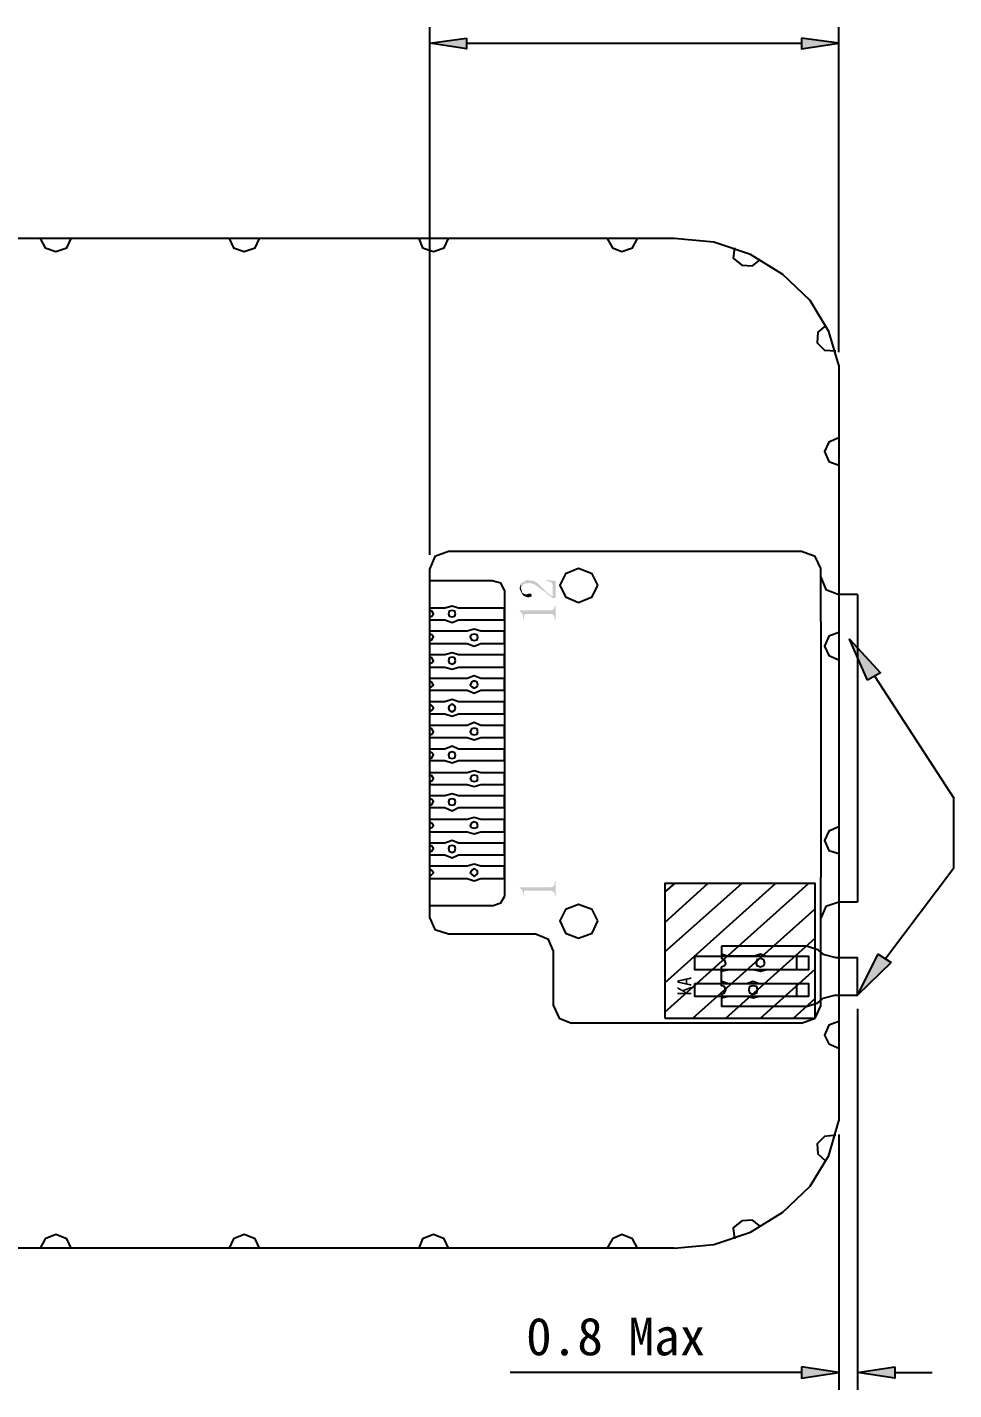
# Model space of a CAD drawing. Header units: millimetres. Extents: x 19 to 191, y 8 to 260.
# Drawn here: x 69.85 to 97.13, y 175.92 to 216.03 of the extents above; entities that cross this region are included whole.
import ezdxf

# ---------------------------------------------------------------- set-up
doc = ezdxf.new("R2010")
doc.units = ezdxf.units.MM
doc.layers.get('0').update_dxf_attribs({"linetype": 'CONTINUOUS'})

msp = doc.modelspace()

# ---------------------------------------------------------------- hatches: boundary and pattern name
for points in [[(82.782833, 215.716556), (82.782833, 215.399056), (81.703333, 215.568389)], [(92.6465, 215.716556), (92.6465, 215.399056), (93.747167, 215.568389)], [(93.747167, 215.547222), (93.768333, 215.547222), (93.768333, 215.568388), (93.747167, 215.568388)], [(93.747167, 206.064556), (93.768333, 206.064556), (93.768333, 206.0857), (93.747167, 206.0857)], [(81.703333, 200.074389), (81.724499, 200.074389), (81.724499, 200.095555), (81.703333, 200.095555)], [(81.703333, 200.074389), (81.724499, 200.074389), (81.724499, 200.095555), (81.703333, 200.095555)], [(84.370333, 199.651056), (84.3915, 199.502889), (84.455, 199.629889), (84.476167, 199.651056), (84.6455, 199.672222), (84.666667, 199.672222), (84.793667, 199.629889), (84.878333, 199.566389), (84.984167, 199.481722), (85.09, 199.418222), (85.195833, 199.312389), (85.217, 199.312389), (85.322833, 199.227722), (85.322833, 199.291222), (85.301667, 199.291222), (85.174667, 199.375889), (84.878333, 199.672222), (84.7725, 199.735722), (84.751333, 199.735722), (84.603167, 199.756889), (84.560833, 199.756889), (84.433833, 199.693389)], [(85.132333, 199.756889), (85.132333, 199.735722), (85.2805, 199.693389), (85.322833, 199.629889), (85.322833, 199.227722), (85.4075, 199.227722), (85.4075, 199.735722)], [(84.349167, 199.502889), (84.433833, 199.333556), (84.476167, 199.291222), (84.603167, 199.248889), (84.687833, 199.270056), (84.709, 199.312389), (84.687833, 199.354722), (84.603167, 199.354722), (84.539667, 199.333556), (84.433833, 199.375889), (84.3915, 199.502889), (84.370333, 199.651056)], [(84.349167, 198.867889), (84.349167, 198.846722), (84.433833, 198.762056), (84.455, 198.656222), (84.455, 198.592722), (84.476167, 198.592722), (84.476167, 198.719722), (84.497333, 198.740889), (84.539667, 198.762056), (85.2805, 198.762056), (85.344, 198.740889), (85.386333, 198.656222), (85.386333, 198.592722), (85.4075, 198.592722), (85.4075, 198.994889), (85.386333, 198.994889), (85.386333, 198.952556), (85.344, 198.889056), (85.2805, 198.867889)], [(94.593833, 196.814722), (94.064667, 198.021222), (94.974833, 197.026389)], [(84.349167, 190.718722), (84.349167, 190.697556), (84.433833, 190.612889), (84.455, 190.528222), (84.455, 190.464722), (84.476167, 190.464722), (84.476167, 190.612889), (85.2805, 190.612889), (85.344, 190.591722), (85.386333, 190.528222), (85.386333, 190.464722), (85.4075, 190.464722), (85.4075, 190.888056), (85.386333, 190.888056), (85.386333, 190.803389), (85.344, 190.739889), (85.2805, 190.718722)], [(95.292333, 188.496222), (94.2975, 187.543722), (94.911333, 188.750222)], [(94.2975, 187.522556), (94.318666, 187.522556), (94.318666, 187.543722), (94.2975, 187.543722)], [(93.747167, 183.818389), (93.768333, 183.818389), (93.768333, 183.839555), (93.747167, 183.839555)], [(92.6465, 176.600556), (92.6465, 176.261889), (93.747167, 176.431222)], [(95.398167, 176.600556), (95.398167, 176.261889), (94.2975, 176.431222)], [(93.747167, 176.410056), (93.768333, 176.410056), (93.768333, 176.431222), (93.747167, 176.431222)]]:
    msp.add_hatch(color=7).paths.add_polyline_path(points)
at = {"true_color": 0xffff00}
for points in [[(83.904667, 198.910222), (83.925833, 198.910222), (83.925833, 198.931388), (83.904667, 198.931388)], [(81.703333, 193.724389), (81.724499, 193.724389), (81.724499, 193.745555), (81.703333, 193.745555)]]:
    msp.add_hatch(color=2, dxfattribs=at).paths.add_polyline_path(points)
at = {"true_color": 0xff7e00}
for points in [[(83.904667, 197.534389), (83.925833, 197.534389), (83.925833, 197.555555), (83.904667, 197.555555)], [(83.904667, 196.158556), (83.925833, 196.158556), (83.925833, 196.179722), (83.904667, 196.179722)], [(83.904667, 194.761556), (83.925833, 194.761556), (83.925833, 194.782722), (83.904667, 194.782722)], [(83.904667, 193.385722), (83.925833, 193.385722), (83.925833, 193.40691), (83.904667, 193.40691)], [(83.904667, 191.988722), (83.925833, 191.988722), (83.925833, 192.009888), (83.904667, 192.009888)]]:
    msp.add_hatch(color=30, dxfattribs=at).paths.add_polyline_path(points)

# ---------------------------------------------------------------- linework, layer by layer
at = {"color": 7}
for points in [[(81.703333, 200.497722), (81.703333, 216.034056)], [(93.747167, 206.466722), (93.747167, 216.034056)], [(82.782833, 215.568389), (92.6465, 215.568389)], [(88.9, 209.811056), (58.017833, 209.811056)], [(70.231, 209.811056), (70.379167, 209.535889), (70.696667, 209.430056), (71.014167, 209.535889), (71.141167, 209.811056)], [(75.797833, 209.811056), (75.924833, 209.535889), (76.242333, 209.430056), (76.559833, 209.535889), (76.686833, 209.811056)], [(81.385833, 209.811056), (81.491667, 209.535889), (81.809167, 209.430056), (82.126667, 209.535889), (82.253667, 209.811056)], [(86.9315, 209.811056), (87.079667, 209.535889), (87.354833, 209.430056), (87.672333, 209.535889), (87.8205, 209.811056)], [(93.747167, 206.085722), (93.450833, 207.080556), (92.9005, 207.990722), (92.096167, 208.752722), (91.143667, 209.345389), (90.064167, 209.705222), (88.9, 209.811056)], [(90.678, 209.535889), (90.635667, 209.239556), (90.889667, 209.027889), (91.207167, 209.006722), (91.44, 209.197222)], [(93.366167, 207.249889), (93.133333, 207.059389), (93.112167, 206.741889), (93.323833, 206.530222), (93.6625, 206.509056)], [(93.747167, 206.085722), (93.747167, 183.839556)], [(93.747167, 203.947889), (93.450833, 203.820889), (93.323833, 203.545722), (93.450833, 203.249389), (93.747167, 203.143556)], [(93.747167, 198.211722), (93.450833, 198.105889), (93.323833, 197.809556), (93.450833, 197.534389), (93.747167, 197.407389)], [(94.8055, 196.920556), (97.133833, 193.343389)], [(95.123, 188.623222), (97.133833, 191.290222), (97.133833, 193.343389)], [(93.747167, 192.496722), (93.450833, 192.369722), (93.323833, 192.094556), (93.450833, 191.798222), (93.747167, 191.713556)], [(94.2975, 187.141556), (94.2975, 175.923222)], [(93.747167, 186.760556), (93.450833, 186.654722), (93.323833, 186.358389), (93.450833, 186.104389), (93.747167, 185.977389)], [(88.9, 180.093056), (90.064167, 180.198889), (91.143667, 180.558722), (92.096167, 181.151389), (92.9005, 181.913389), (93.450833, 182.823556), (93.747167, 183.839556)], [(93.6625, 183.416222), (93.323833, 183.373889), (93.112167, 183.162222), (93.133333, 182.865889), (93.366167, 182.654222)], [(93.747167, 183.437389), (93.747167, 175.923222)], [(91.44, 180.728056), (91.207167, 180.918556), (90.889667, 180.897389), (90.635667, 180.685722), (90.678, 180.368222)], [(71.141167, 180.093056), (71.014167, 180.368222), (70.696667, 180.495222), (70.379167, 180.368222), (70.231, 180.093056)], [(76.686833, 180.093056), (76.559833, 180.368222), (76.242333, 180.495222), (75.924833, 180.368222), (75.797833, 180.093056)], [(82.253667, 180.093056), (82.126667, 180.368222), (81.809167, 180.495222), (81.491667, 180.368222), (81.385833, 180.093056)], [(87.8205, 180.093056), (87.672333, 180.368222), (87.354833, 180.495222), (87.079667, 180.368222), (86.9315, 180.093056)], [(88.9, 180.093056), (58.017833, 180.093056)], [(92.6465, 176.431222), (84.074, 176.431222)], [(95.398167, 176.431222), (96.498833, 176.431222)]]:
    msp.add_lwpolyline(points, dxfattribs=at)
for points in [[(82.782833, 215.716556), (82.782833, 215.399056), (81.703333, 215.568389)], [(92.6465, 215.716556), (92.6465, 215.399056), (93.747167, 215.568389)], [(94.593833, 196.814722), (94.064667, 198.021222), (94.974833, 197.026389)], [(89.513833, 188.686722), (92.858167, 188.686722), (92.858167, 188.284556), (89.513833, 188.284556)], [(95.292333, 188.496222), (94.2975, 187.543722), (94.911333, 188.750222)], [(89.513833, 187.882389), (92.858167, 187.882389), (92.858167, 187.501389), (89.513833, 187.501389)], [(92.6465, 176.600556), (92.6465, 176.261889), (93.747167, 176.431222)], [(95.398167, 176.600556), (95.398167, 176.261889), (94.2975, 176.431222)]]:
    msp.add_lwpolyline(points, close=True, dxfattribs=at)
at = {"color": 30, "true_color": 0xff7e00}
for points in [[(82.253667, 200.603556), (81.8515, 200.455389), (81.703333, 200.095556)], [(92.6465, 200.603556), (82.253667, 200.603556)], [(93.218, 200.095556), (93.048667, 200.455389), (92.6465, 200.603556)], [(81.703333, 189.808556), (81.703333, 200.095556)], [(81.703333, 199.735722), (81.703333, 199.883889)], [(93.218, 198.550389), (93.218, 200.095556)], [(93.218, 199.841556), (93.366167, 199.481722), (93.747167, 199.333556)], [(83.227333, 199.735722), (81.703333, 199.735722)], [(83.227333, 199.735722), (81.703333, 199.735722)], [(83.227333, 199.735722), (81.703333, 199.735722)], [(83.544833, 199.735722), (81.703333, 199.735722)], [(83.904667, 199.460556), (83.798833, 199.672222), (83.544833, 199.735722)], [(83.904667, 199.460556), (83.904667, 190.443556)], [(94.2975, 199.333556), (93.747167, 199.333556)], [(94.2975, 199.333556), (94.2975, 190.274222)], [(93.218, 198.550389), (93.218, 191.015056)], [(93.218, 187.226222), (93.218, 191.015056)], [(83.227333, 190.168389), (81.703333, 190.168389)], [(83.544833, 190.168389), (81.703333, 190.168389)], [(83.544833, 190.168389), (83.798833, 190.253056), (83.904667, 190.443556)], [(93.747167, 190.274222), (93.366167, 190.147222), (93.218, 189.808556)], [(94.2975, 190.274222), (93.747167, 190.274222)], [(81.703333, 189.808556), (81.8515, 189.469889), (82.253667, 189.342889)], [(82.253667, 189.342889), (84.793667, 189.342889)], [(85.344, 188.834889), (85.195833, 189.173556), (84.793667, 189.342889)], [(85.344, 187.226222), (85.344, 188.834889)], [(85.344, 187.226222), (85.513333, 186.866389), (85.873167, 186.718222)], [(92.6465, 186.718222), (93.048667, 186.866389), (93.218, 187.226222)], [(92.6465, 186.718222), (85.873167, 186.718222)]]:
    msp.add_lwpolyline(points, dxfattribs=at)
for points in [[(86.656333, 199.608722), (86.487, 199.947389), (86.084833, 200.095556), (85.703833, 199.947389), (85.5345, 199.608722), (85.703833, 199.270056), (86.084833, 199.100722), (86.487, 199.270056)], [(86.656333, 189.723889), (86.487, 190.062556), (86.084833, 190.210722), (85.703833, 190.062556), (85.5345, 189.723889), (85.703833, 189.364056), (86.084833, 189.215889), (86.487, 189.364056)]]:
    msp.add_lwpolyline(points, close=True, dxfattribs=at)
at = {"color": 2, "true_color": 0xffff00}
for points in [[(82.55, 198.931389), (82.3595, 198.994889), (82.147833, 198.931389)], [(82.147833, 198.931389), (81.703333, 198.931389)], [(81.703333, 198.677389), (81.766833, 198.698556), (81.809167, 198.762056), (81.766833, 198.846722), (81.703333, 198.867889)], [(81.703333, 198.592722), (82.147833, 198.592722)], [(82.147833, 198.592722), (82.3595, 198.508056), (82.55, 198.592722)], [(83.904667, 198.931389), (82.55, 198.931389)], [(82.55, 198.592722), (83.904667, 198.592722)], [(83.904667, 198.592722), (83.904667, 198.931389)], [(82.804, 198.254056), (81.703333, 198.254056)], [(81.703333, 197.978889), (81.766833, 198.000056), (81.809167, 198.084722), (81.766833, 198.148222), (81.703333, 198.169389)], [(83.206167, 198.254056), (83.015667, 198.317556), (82.804, 198.254056)], [(83.904667, 198.254056), (83.206167, 198.254056)], [(83.904667, 197.894222), (83.904667, 198.254056)], [(81.703333, 197.894222), (82.804, 197.894222)], [(82.804, 197.894222), (83.015667, 197.809556), (83.206167, 197.894222)], [(83.206167, 197.894222), (83.904667, 197.894222)], [(82.147833, 197.555556), (81.703333, 197.555556)], [(81.703333, 197.280389), (81.766833, 197.322722), (81.809167, 197.386222), (81.766833, 197.470889), (81.703333, 197.492056)], [(82.55, 197.555556), (82.3595, 197.619056), (82.147833, 197.555556)], [(83.904667, 197.555556), (82.55, 197.555556)], [(83.904667, 197.195722), (83.904667, 197.555556)], [(81.703333, 197.195722), (82.147833, 197.195722)], [(82.147833, 197.195722), (82.3595, 197.132222), (82.55, 197.195722)], [(82.55, 197.195722), (83.904667, 197.195722)], [(82.804, 196.857056), (81.703333, 196.857056)], [(81.703333, 196.581889), (81.766833, 196.624222), (81.809167, 196.666556), (81.766833, 196.751222), (81.703333, 196.793556)], [(83.206167, 196.857056), (83.015667, 196.941722), (82.804, 196.857056)], [(83.904667, 196.857056), (83.206167, 196.857056)], [(83.904667, 196.518389), (83.904667, 196.857056)], [(81.703333, 196.518389), (82.804, 196.518389)], [(82.147833, 196.179722), (81.703333, 196.179722)], [(82.55, 196.179722), (82.3595, 196.243222), (82.147833, 196.179722)], [(83.904667, 196.179722), (82.55, 196.179722)], [(82.804, 196.518389), (83.015667, 196.433722), (83.206167, 196.518389)], [(83.206167, 196.518389), (83.904667, 196.518389)], [(83.904667, 195.819889), (83.904667, 196.179722)], [(81.703333, 195.883389), (81.766833, 195.925722), (81.809167, 195.989222), (81.766833, 196.052722), (81.703333, 196.116222)], [(81.703333, 195.819889), (82.147833, 195.819889)], [(82.147833, 195.819889), (82.3595, 195.756389), (82.55, 195.819889)], [(82.55, 195.819889), (83.904667, 195.819889)], [(82.804, 195.481222), (81.703333, 195.481222)], [(81.703333, 195.206056), (81.766833, 195.227222), (81.809167, 195.290722), (81.766833, 195.375389), (81.703333, 195.396556)], [(83.206167, 195.481222), (83.015667, 195.565889), (82.804, 195.481222)], [(83.904667, 195.481222), (83.206167, 195.481222)], [(83.904667, 195.121389), (83.904667, 195.481222)], [(81.703333, 195.121389), (82.804, 195.121389)], [(82.804, 195.121389), (83.015667, 195.057889), (83.206167, 195.121389)], [(83.206167, 195.121389), (83.904667, 195.121389)], [(82.147833, 194.782722), (81.703333, 194.782722)], [(81.703333, 194.507556), (81.766833, 194.528722), (81.809167, 194.613389), (81.766833, 194.676889), (81.703333, 194.698056)], [(82.55, 194.782722), (82.3595, 194.867389), (82.147833, 194.782722)], [(83.904667, 194.782722), (82.55, 194.782722)], [(83.904667, 194.444056), (83.904667, 194.782722)], [(81.703333, 194.444056), (82.147833, 194.444056)], [(82.147833, 194.444056), (82.3595, 194.380556), (82.55, 194.444056)], [(82.55, 194.444056), (83.904667, 194.444056)], [(83.206167, 194.084222), (83.015667, 194.147722), (82.804, 194.084222)], [(82.804, 194.084222), (81.703333, 194.084222)], [(81.703333, 193.830222), (81.766833, 193.851389), (81.809167, 193.914889), (81.766833, 193.999556), (81.703333, 194.020722)], [(81.703333, 193.830222), (81.703333, 193.745556)], [(81.703333, 193.745556), (82.804, 193.745556)], [(82.804, 193.745556), (83.015667, 193.682056), (83.206167, 193.745556)], [(83.904667, 194.084222), (83.206167, 194.084222)], [(83.206167, 193.745556), (83.904667, 193.745556)], [(83.904667, 193.745556), (83.904667, 194.084222)], [(82.147833, 193.406889), (81.703333, 193.406889)], [(82.55, 193.406889), (82.3595, 193.470389), (82.147833, 193.406889)], [(83.904667, 193.406889), (82.55, 193.406889)], [(83.904667, 193.068222), (83.904667, 193.406889)], [(81.703333, 193.131722), (81.766833, 193.152889), (81.809167, 193.237556), (81.766833, 193.301056), (81.703333, 193.322222)], [(81.703333, 193.068222), (82.147833, 193.068222)], [(82.147833, 193.068222), (82.3595, 192.962389), (82.55, 193.068222)], [(82.55, 193.068222), (83.904667, 193.068222)], [(82.804, 192.708389), (81.703333, 192.708389)], [(81.703333, 192.454389), (81.766833, 192.475556), (81.809167, 192.539056), (81.766833, 192.602556), (81.703333, 192.644889)], [(83.206167, 192.708389), (83.015667, 192.771889), (82.804, 192.708389)], [(83.904667, 192.708389), (83.206167, 192.708389)], [(83.904667, 192.348556), (83.904667, 192.708389)], [(81.703333, 192.348556), (82.804, 192.348556)], [(82.804, 192.348556), (83.015667, 192.285056), (83.206167, 192.348556)], [(83.206167, 192.348556), (83.904667, 192.348556)], [(82.147833, 192.009889), (81.703333, 192.009889)], [(81.703333, 191.734722), (81.766833, 191.777056), (81.809167, 191.861722), (81.766833, 191.925222), (81.703333, 191.946389)], [(82.55, 192.009889), (82.3595, 192.094556), (82.147833, 192.009889)], [(83.904667, 192.009889), (82.55, 192.009889)], [(83.904667, 191.671222), (83.904667, 192.009889)], [(81.703333, 191.671222), (82.147833, 191.671222)], [(82.804, 191.332556), (81.703333, 191.332556)], [(82.147833, 191.671222), (82.3595, 191.586556), (82.55, 191.671222)], [(82.55, 191.671222), (83.904667, 191.671222)], [(83.206167, 191.332556), (83.015667, 191.396056), (82.804, 191.332556)], [(83.904667, 191.332556), (83.206167, 191.332556)], [(83.904667, 190.972722), (83.904667, 191.332556)], [(81.703333, 191.036222), (81.809167, 191.142056), (81.766833, 191.205556), (81.703333, 191.269056)], [(81.703333, 190.972722), (82.804, 190.972722)], [(82.804, 190.972722), (83.015667, 190.909222), (83.206167, 190.972722)], [(83.206167, 190.972722), (83.904667, 190.972722)], [(88.624833, 187.035722), (92.858167, 190.824556)], [(88.624833, 187.903556), (91.8845, 190.824556)], [(88.624833, 188.813722), (90.889667, 190.824556)], [(88.624833, 189.681556), (89.894833, 190.824556)], [(88.624833, 190.570556), (88.921167, 190.824556)], [(89.450333, 186.866389), (93.048667, 190.083722)], [(90.297, 188.983056), (90.297, 188.623222)], [(92.794667, 188.983056), (90.297, 188.983056)], [(90.424, 186.866389), (93.048667, 189.215889)], [(93.133333, 188.877222), (92.794667, 188.983056)], [(90.466333, 188.686722), (90.297, 188.750222)], [(90.297, 188.369222), (90.381667, 188.411556), (90.424, 188.475056), (90.381667, 188.580889), (90.297, 188.623222)], [(91.270667, 188.686722), (90.466333, 188.686722)], [(91.588167, 188.686722), (91.44, 188.750222), (91.270667, 188.686722)], [(91.588167, 188.686722), (92.498333, 188.686722), (92.498333, 188.284556), (91.588167, 188.284556)], [(93.133333, 188.877222), (93.2815, 188.750222)], [(93.2815, 188.750222), (93.6625, 188.644389)], [(93.6625, 188.644389), (94.2975, 188.644389)], [(94.2975, 187.543722), (94.2975, 188.644389)], [(90.297, 187.818889), (90.297, 188.369222)], [(90.297, 188.242222), (90.466333, 188.284556)], [(91.270667, 188.284556), (90.466333, 188.284556)], [(91.270667, 188.284556), (91.44, 188.242222), (91.588167, 188.284556)], [(91.44, 186.866389), (93.048667, 188.305722)], [(90.466333, 187.882389), (90.297, 187.945889)], [(90.297, 187.564889), (90.381667, 187.607222), (90.424, 187.691889), (90.381667, 187.797722), (90.297, 187.818889)], [(90.466333, 187.882389), (91.059, 187.882389)], [(91.3765, 187.882389), (91.228333, 187.945889), (91.059, 187.882389)], [(92.498333, 187.882389), (92.498333, 187.501389), (91.3765, 187.501389)], [(91.3765, 187.882389), (92.498333, 187.882389)], [(90.297, 187.564889), (90.297, 187.205056)], [(90.297, 187.459056), (90.466333, 187.501389)], [(91.059, 187.501389), (90.466333, 187.501389)], [(91.059, 187.501389), (91.228333, 187.459056), (91.3765, 187.501389)], [(92.413667, 186.866389), (93.048667, 187.437889)], [(92.794667, 187.205056), (93.133333, 187.310889), (93.2815, 187.437889)], [(93.6625, 187.543722), (93.2815, 187.437889)], [(93.6625, 187.543722), (94.2975, 187.543722)], [(92.794667, 187.205056), (90.297, 187.205056)]]:
    msp.add_lwpolyline(points, dxfattribs=at)
at = {"color": 6, "true_color": 0xff00ff}
for points in [[(82.465333, 198.762056), (82.444167, 198.846722), (82.3595, 198.867889), (82.274833, 198.846722), (82.253667, 198.762056), (82.274833, 198.698556), (82.3595, 198.677389), (82.444167, 198.698556)], [(83.1215, 198.084722), (83.100333, 198.148222), (83.015667, 198.169389), (82.931, 198.148222), (82.888667, 198.084722), (82.931, 198.000056), (83.015667, 197.978889), (83.100333, 198.000056)], [(82.465333, 197.386222), (82.444167, 197.470889), (82.3595, 197.492056), (82.274833, 197.470889), (82.253667, 197.386222), (82.274833, 197.322722), (82.3595, 197.280389), (82.444167, 197.322722)], [(83.1215, 196.666556), (83.100333, 196.751222), (83.015667, 196.793556), (82.931, 196.751222), (82.888667, 196.666556), (82.931, 196.624222), (83.015667, 196.581889), (83.100333, 196.624222)], [(82.465333, 195.989222), (82.444167, 196.052722), (82.3595, 196.116222), (82.274833, 196.052722), (82.253667, 195.989222), (82.274833, 195.925722), (82.3595, 195.883389), (82.444167, 195.925722)], [(83.1215, 195.290722), (83.100333, 195.375389), (83.015667, 195.396556), (82.931, 195.375389), (82.888667, 195.290722), (82.931, 195.227222), (83.015667, 195.206056), (83.100333, 195.227222)], [(82.465333, 194.613389), (82.444167, 194.676889), (82.3595, 194.698056), (82.274833, 194.676889), (82.253667, 194.613389), (82.274833, 194.528722), (82.3595, 194.507556), (82.444167, 194.528722)], [(83.1215, 193.914889), (83.100333, 193.999556), (83.015667, 194.020722), (82.931, 193.999556), (82.888667, 193.914889), (82.931, 193.851389), (83.015667, 193.830222), (83.100333, 193.851389)], [(82.465333, 193.237556), (82.444167, 193.301056), (82.3595, 193.322222), (82.274833, 193.301056), (82.253667, 193.237556), (82.274833, 193.152889), (82.3595, 193.131722), (82.444167, 193.152889)], [(83.1215, 192.539056), (83.100333, 192.602556), (83.015667, 192.644889), (82.931, 192.602556), (82.888667, 192.539056), (82.931, 192.475556), (83.015667, 192.454389), (83.100333, 192.475556)], [(82.465333, 191.861722), (82.444167, 191.925222), (82.3595, 191.946389), (82.274833, 191.925222), (82.253667, 191.861722), (82.274833, 191.777056), (82.3595, 191.734722), (82.444167, 191.777056)], [(83.1215, 191.142056), (83.100333, 191.205556), (83.015667, 191.269056), (82.931, 191.205556), (82.888667, 191.142056), (82.931, 191.099722), (83.015667, 191.036222), (83.100333, 191.099722)]]:
    msp.add_lwpolyline(points, close=True, dxfattribs=at)
at = {"color": 2, "true_color": 0xffff00}
for points in [[(88.624833, 186.866389), (93.048667, 186.866389), (93.048667, 190.824556), (88.624833, 190.824556)], [(91.567, 188.475056), (91.545833, 188.580889), (91.44, 188.623222), (91.334167, 188.580889), (91.313, 188.475056), (91.334167, 188.411556), (91.44, 188.369222), (91.545833, 188.411556)], [(91.355333, 187.691889), (91.334167, 187.797722), (91.228333, 187.818889), (91.1225, 187.797722), (91.101333, 187.691889), (91.1225, 187.607222), (91.228333, 187.564889), (91.334167, 187.607222)]]:
    msp.add_lwpolyline(points, close=True, dxfattribs=at)

# ---------------------------------------------------------------- texts
at = {"color": 7, "insert": (89.407902, 187.522611), "char_height": 0.40936, "attachment_point": 7, "rotation": 90}
msp.add_mtext('{\\fSimSun|b0|i0|c0;KA}', dxfattribs=at)
at = {"color": 7, "insert": (84.539706, 178.047757), "char_height": 1.108704, "attachment_point": 1}
msp.add_mtext('{\\fSimSun|b0|i0|c0;0.8 Max}', dxfattribs=at)

doc.saveas('drawing.dxf')
